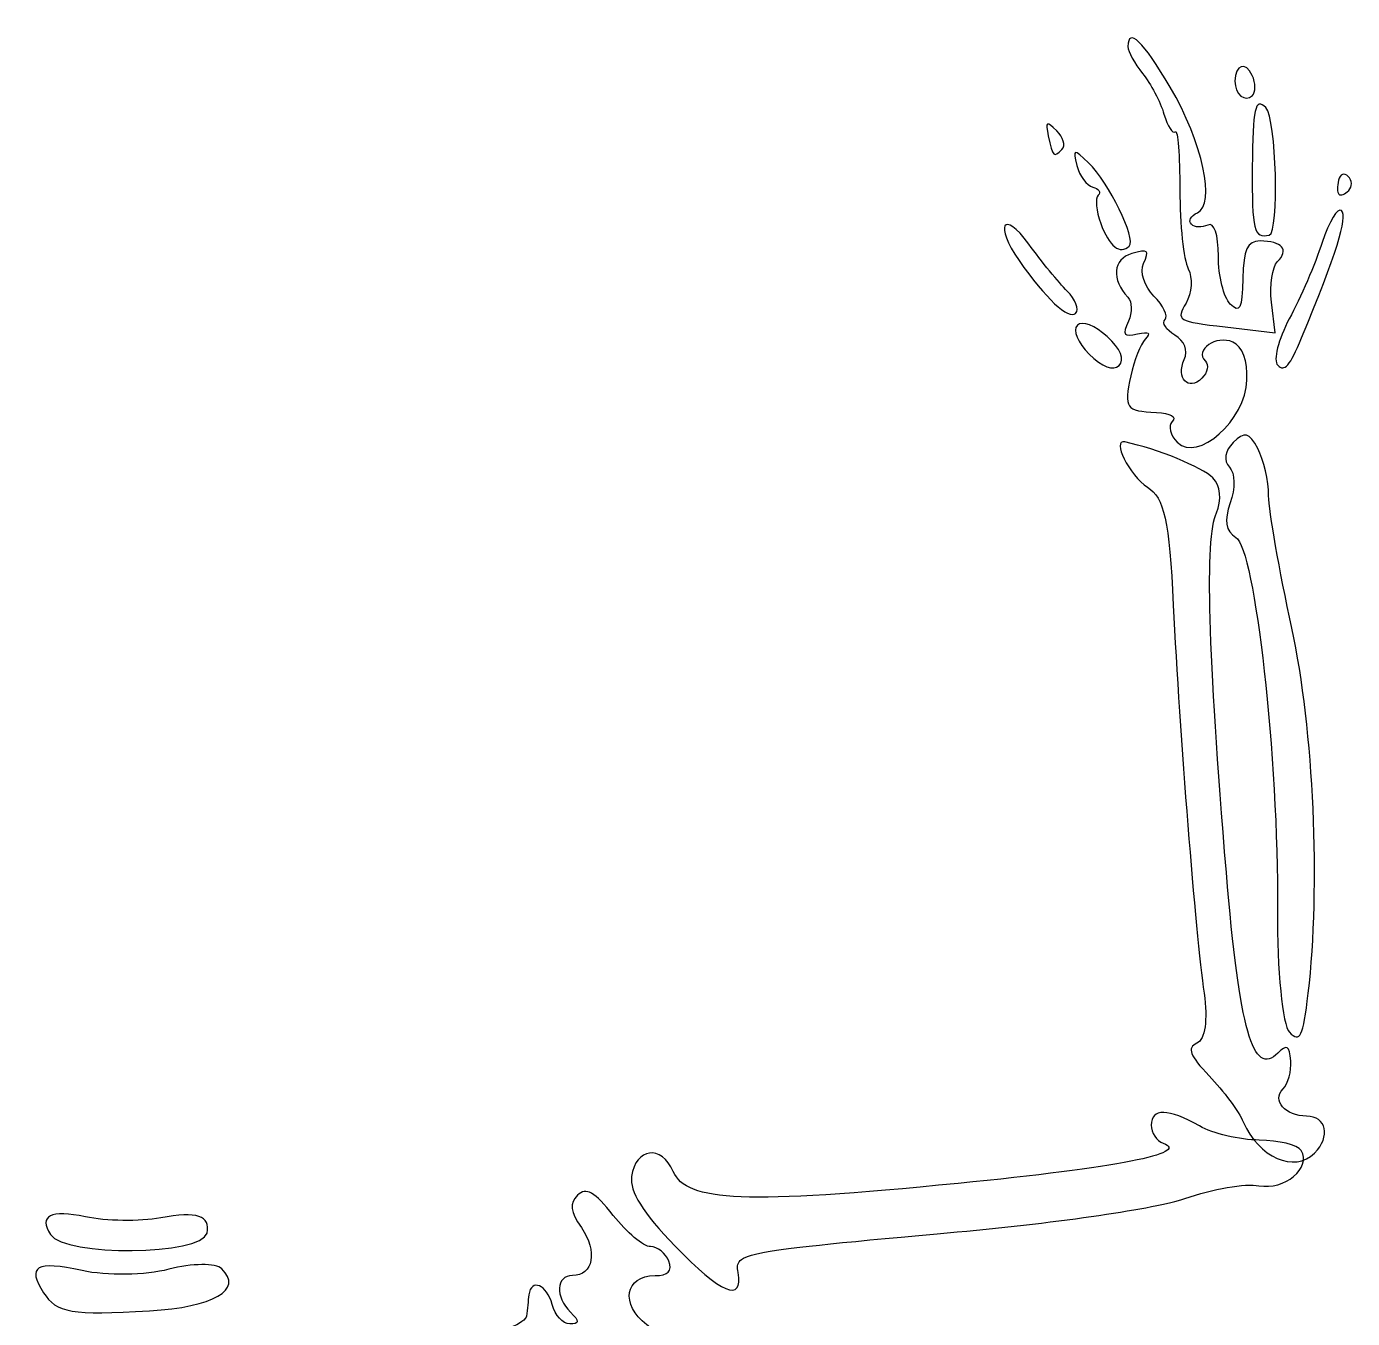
# Model space of a CAD drawing. Header units: centimetres. Extents: x -12 to 9.2, y -16.8 to 16.7.
# Drawn here: x 0.59 to 9.16, y 8.31 to 16.65 of the extents above; entities that cross this region are included whole.
import ezdxf

# ---------------------------------------------------------------- set-up
doc = ezdxf.new("R2010")
doc.units = ezdxf.units.CM
doc.header["$MEASUREMENT"] = 0
doc.layers.add('Layer 1', color=7, linetype='Continuous')

msp = doc.modelspace()

# ---------------------------------------------------------------- linework, layer by layer
at = {"layer": 'Layer 1'}
for points, knots in [([(8.08101, 14.86709), (8.11858, 14.93127), (8.12497, 15.03077), (8.09521, 15.08821), (8.09521, 15.08821), (8.06545, 15.14565), (8.0411, 15.37494), (8.04109, 15.59775), (8.04109, 15.59775), (8.04109, 15.82055), (8.02786, 15.98962), (8.01169, 15.97345), (8.01169, 15.97345), (7.99552, 15.95728), (7.96271, 16.00876), (7.93876, 16.08784), (7.93876, 16.08784), (7.91482, 16.16692), (7.85268, 16.28465), (7.80069, 16.34946), (7.80069, 16.34946), (7.74869, 16.41428), (7.70616, 16.49247), (7.70616, 16.5232), (7.70616, 16.5232), (7.70616, 16.65326), (7.80463, 16.55887), (7.97899, 16.26169), (7.97899, 16.26169), (8.18744, 15.9064), (8.27488, 15.50373), (8.15516, 15.45041), (8.15516, 15.45041), (8.11182, 15.4311), (8.09393, 15.39773), (8.11538, 15.37628), (8.11538, 15.37628), (8.13685, 15.35481), (8.18492, 15.3525), (8.22222, 15.37115), (8.22222, 15.37115), (8.26235, 15.39122), (8.29004, 15.30959), (8.29003, 15.17108), (8.29003, 15.17108), (8.29003, 15.04239), (8.3244, 14.90273), (8.36642, 14.86072), (8.36642, 14.86072), (8.42889, 14.79825), (8.44375, 14.82841), (8.44799, 15.02625), (8.44799, 15.02625), (8.45201, 15.21415), (8.47675, 15.26817), (8.55878, 15.26817), (8.55878, 15.26817), (8.70067, 15.26817), (8.74877, 15.21146), (8.672, 15.13469), (8.672, 15.13469), (8.63739, 15.10008), (8.61971, 14.98264), (8.63272, 14.87373), (8.63272, 14.87373), (8.63272, 14.87373), (8.65637, 14.67571), (8.65637, 14.67571), (8.65637, 14.67571), (8.65637, 14.67571), (8.33454, 14.71306), (8.33454, 14.71306), (8.33454, 14.71306), (8.02503, 14.74898), (8.01533, 14.75488), (8.08102, 14.8671), (8.08102, 14.8671), (8.08102, 14.8671), (8.08101, 14.86709), (8.08101, 14.86709)], [0, 0, 0, 0, 0.047619, 0.047619, 0.047619, 0.047619, 0.0952381, 0.0952381, 0.0952381, 0.0952381, 0.1428571, 0.1428571, 0.1428571, 0.1428571, 0.1904762, 0.1904762, 0.1904762, 0.1904762, 0.2380952, 0.2380952, 0.2380952, 0.2380952, 0.2857143, 0.2857143, 0.2857143, 0.2857143, 0.3333333, 0.3333333, 0.3333333, 0.3333333, 0.3809524, 0.3809524, 0.3809524, 0.3809524, 0.4285714, 0.4285714, 0.4285714, 0.4285714, 0.4761905, 0.4761905, 0.4761905, 0.4761905, 0.5238095, 0.5238095, 0.5238095, 0.5238095, 0.5714286, 0.5714286, 0.5714286, 0.5714286, 0.6190476, 0.6190476, 0.6190476, 0.6190476, 0.6666667, 0.6666667, 0.6666667, 0.6666667, 0.7142857, 0.7142857, 0.7142857, 0.7142857, 0.7619048, 0.7619048, 0.7619048, 0.7619048, 0.8095238, 0.8095238, 0.8095238, 0.8095238, 0.8571429, 0.8571429, 0.8571429, 0.8571429, 0.9047619, 0.9047619, 0.9047619, 0.9047619, 1, 1, 1, 1]), ([(8.3969, 16.29987), (8.3969, 16.40698), (8.46695, 16.43086), (8.50837, 16.33786), (8.50837, 16.33786), (8.53079, 16.28753), (8.53141, 16.22863), (8.50975, 16.20698), (8.50975, 16.20698), (8.46353, 16.16076), (8.39689, 16.2156), (8.39689, 16.29987), (8.39689, 16.29987), (8.39689, 16.29987), (8.3969, 16.29987), (8.3969, 16.29987)], [0, 0, 0, 0, 0.2, 0.2, 0.2, 0.2, 0.4, 0.4, 0.4, 0.4, 0.6, 0.6, 0.6, 0.6, 1, 1, 1, 1]), ([(8.50869, 15.74297), (8.51132, 16.12503), (8.52794, 16.19824), (8.59645, 16.12973), (8.59645, 16.12973), (8.66512, 16.06106), (8.6848, 15.32205), (8.61838, 15.30637), (8.61838, 15.30637), (8.519, 15.28291), (8.50589, 15.3351), (8.5087, 15.74298), (8.5087, 15.74298), (8.5087, 15.74298), (8.50869, 15.74297), (8.50869, 15.74297)], [0, 0, 0, 0, 0.2, 0.2, 0.2, 0.2, 0.4, 0.4, 0.4, 0.4, 0.6, 0.6, 0.6, 0.6, 1, 1, 1, 1]), ([(7.19179, 15.94716), (7.1718, 16.0402), (7.17971, 16.04492), (7.24622, 15.97955), (7.24622, 15.97955), (7.2891, 15.93755), (7.30422, 15.88323), (7.27997, 15.85898), (7.27997, 15.85898), (7.22619, 15.8052), (7.22122, 15.81018), (7.19179, 15.94716)], [0, 0, 0, 0, 0.25, 0.25, 0.25, 0.25, 0.5, 0.5, 0.5, 0.5, 1, 1, 1, 1]), ([(7.5302, 15.38173), (7.50107, 15.46172), (7.49354, 15.54347), (7.51347, 15.5634), (7.51347, 15.5634), (7.5334, 15.58333), (7.51786, 15.60715), (7.47893, 15.61634), (7.47893, 15.61634), (7.44001, 15.62553), (7.39359, 15.68824), (7.37579, 15.75569), (7.37579, 15.75569), (7.34729, 15.86368), (7.35638, 15.8657), (7.45185, 15.77258), (7.45185, 15.77258), (7.58222, 15.64547), (7.76038, 15.28123), (7.71461, 15.23546), (7.71461, 15.23546), (7.65588, 15.17673), (7.58414, 15.23363), (7.5302, 15.38173)], [0, 0, 0, 0, 0.1428571, 0.1428571, 0.1428571, 0.1428571, 0.2857143, 0.2857143, 0.2857143, 0.2857143, 0.4285714, 0.4285714, 0.4285714, 0.4285714, 0.5714286, 0.5714286, 0.5714286, 0.5714286, 0.7142857, 0.7142857, 0.7142857, 0.7142857, 1, 1, 1, 1]), ([(9.0656, 15.66057), (9.07486, 15.69981), (9.10345, 15.7109), (9.12913, 15.68522), (9.12913, 15.68522), (9.15481, 15.65954), (9.15598, 15.61869), (9.13173, 15.59444), (9.13173, 15.59444), (9.10748, 15.57019), (9.07889, 15.5591), (9.0682, 15.56979), (9.0682, 15.56979), (9.05751, 15.58048), (9.05634, 15.62134), (9.0656, 15.66057)], [0, 0, 0, 0, 0.2, 0.2, 0.2, 0.2, 0.4, 0.4, 0.4, 0.4, 0.6, 0.6, 0.6, 0.6, 1, 1, 1, 1]), ([(7.00312, 15.14123), (6.84171, 15.37321), (6.90061, 15.47357), (7.06575, 15.24794), (7.06575, 15.24794), (7.14773, 15.13593), (7.25923, 14.99942), (7.31353, 14.94459), (7.31353, 14.94459), (7.36765, 14.88959), (7.39241, 14.82506), (7.36816, 14.80081), (7.36816, 14.80081), (7.32396, 14.75661), (7.17238, 14.89797), (7.00313, 15.14122), (7.00313, 15.14122), (7.00313, 15.14122), (7.00312, 15.14123), (7.00312, 15.14123)], [0, 0, 0, 0, 0.1666667, 0.1666667, 0.1666667, 0.1666667, 0.3333333, 0.3333333, 0.3333333, 0.3333333, 0.5, 0.5, 0.5, 0.5, 0.6666667, 0.6666667, 0.6666667, 0.6666667, 1, 1, 1, 1]), ([(8.74802, 14.76569), (8.82029, 14.89954), (8.91595, 15.12133), (8.96059, 15.25855), (8.96059, 15.25855), (9.00524, 15.39577), (9.06151, 15.4883), (9.08565, 15.46417), (9.08565, 15.46417), (9.12694, 15.42288), (9.05202, 15.18454), (8.82732, 14.64231), (8.82732, 14.64231), (8.75168, 14.45978), (8.71796, 14.421), (8.67353, 14.46543), (8.67353, 14.46543), (8.64223, 14.49673), (8.67575, 14.63185), (8.74802, 14.7657), (8.74802, 14.7657), (8.74802, 14.7657), (8.74802, 14.76569), (8.74802, 14.76569)], [0, 0, 0, 0, 0.1428571, 0.1428571, 0.1428571, 0.1428571, 0.2857143, 0.2857143, 0.2857143, 0.2857143, 0.4285714, 0.4285714, 0.4285714, 0.4285714, 0.5714286, 0.5714286, 0.5714286, 0.5714286, 0.7142857, 0.7142857, 0.7142857, 0.7142857, 1, 1, 1, 1]), ([(7.72438, 14.39739), (7.74498, 14.49632), (7.78704, 14.60307), (7.81784, 14.63461), (7.81784, 14.63461), (7.85779, 14.67553), (7.84349, 14.68512), (7.76789, 14.66809), (7.76789, 14.66809), (7.67713, 14.64765), (7.66866, 14.65929), (7.70873, 14.74929), (7.70873, 14.74929), (7.73447, 14.80707), (7.73314, 14.87732), (7.7058, 14.90542), (7.7058, 14.90542), (7.59733, 15.0168), (7.6094, 15.15258), (7.73079, 15.18686), (7.73079, 15.18686), (7.83782, 15.21708), (7.8453, 15.21065), (7.80592, 15.12223), (7.80592, 15.12223), (7.78167, 15.06777), (7.81189, 14.97434), (7.8738, 14.91243), (7.8738, 14.91243), (7.93519, 14.85104), (7.96742, 14.78284), (7.94545, 14.76086), (7.94545, 14.76086), (7.92347, 14.73888), (7.95209, 14.69361), (8.00905, 14.66026), (8.00905, 14.66026), (8.07119, 14.62388), (8.09544, 14.56106), (8.06967, 14.5032), (8.06967, 14.5032), (8.01514, 14.38076), (8.09635, 14.2945), (8.18379, 14.38194), (8.18379, 14.38194), (8.22016, 14.41831), (8.23008, 14.46791), (8.20583, 14.49216), (8.20583, 14.49216), (8.13379, 14.5642), (8.2763, 14.66277), (8.38349, 14.61503), (8.38349, 14.61503), (8.44491, 14.58768), (8.4795, 14.49471), (8.47476, 14.36978), (8.47476, 14.36978), (8.46488, 14.11004), (8.15722, 13.83534), (8.02465, 13.96791), (8.02465, 13.96791), (7.97881, 14.01375), (7.96421, 14.07418), (7.99222, 14.10219), (7.99222, 14.10219), (8.02269, 14.13266), (7.98144, 14.15619), (7.88955, 14.16077), (7.88955, 14.16077), (7.68953, 14.17075), (7.68001, 14.18438), (7.72437, 14.39736), (7.72437, 14.39736), (7.72437, 14.39736), (7.72438, 14.39739), (7.72438, 14.39739)], [0, 0, 0, 0, 0.05, 0.05, 0.05, 0.05, 0.1, 0.1, 0.1, 0.1, 0.15, 0.15, 0.15, 0.15, 0.2, 0.2, 0.2, 0.2, 0.25, 0.25, 0.25, 0.25, 0.3, 0.3, 0.3, 0.3, 0.35, 0.35, 0.35, 0.35, 0.4, 0.4, 0.4, 0.4, 0.45, 0.45, 0.45, 0.45, 0.5, 0.5, 0.5, 0.5, 0.55, 0.55, 0.55, 0.55, 0.6, 0.6, 0.6, 0.6, 0.65, 0.65, 0.65, 0.65, 0.7, 0.7, 0.7, 0.7, 0.75, 0.75, 0.75, 0.75, 0.8, 0.8, 0.8, 0.8, 0.85, 0.85, 0.85, 0.85, 0.9, 0.9, 0.9, 0.9, 1, 1, 1, 1]), ([(7.37927, 14.72356), (7.41003, 14.75432), (7.49494, 14.72225), (7.57134, 14.65109), (7.57134, 14.65109), (7.65852, 14.56991), (7.68649, 14.5019), (7.6484, 14.46381), (7.6484, 14.46381), (7.61134, 14.42675), (7.53829, 14.45432), (7.45633, 14.53628), (7.45633, 14.53628), (7.37985, 14.61276), (7.34735, 14.69175), (7.37927, 14.72356)], [0, 0, 0, 0, 0.2, 0.2, 0.2, 0.2, 0.4, 0.4, 0.4, 0.4, 0.6, 0.6, 0.6, 0.6, 1, 1, 1, 1]), ([(8.45082, 9.57867), (8.4218, 9.64664), (8.32292, 9.78018), (8.2311, 9.87542), (8.2311, 9.87542), (8.10503, 10.00616), (8.08546, 10.05807), (8.15119, 10.08734), (8.15119, 10.08734), (8.20447, 10.11107), (8.22234, 10.23642), (8.19725, 10.41055), (8.19725, 10.41055), (8.14209, 10.79353), (8.03966, 12.08672), (7.99882, 12.91577), (7.99882, 12.91577), (7.97161, 13.46821), (7.94143, 13.60629), (7.83228, 13.67768), (7.83228, 13.67768), (7.71451, 13.75471), (7.59771, 13.9896), (7.68668, 13.97047), (7.68668, 13.97047), (7.89476, 13.92575), (8.18613, 13.80649), (8.25461, 13.73801), (8.25461, 13.73801), (8.30332, 13.6893), (8.31334, 13.59226), (8.27783, 13.51319), (8.27783, 13.51319), (8.20252, 13.34549), (8.22235, 12.62027), (8.34135, 11.18986), (8.34135, 11.18986), (8.4259, 10.17364), (8.51452, 9.86282), (8.67419, 10.02249), (8.67419, 10.02249), (8.73278, 10.08108), (8.74776, 10.07212), (8.75697, 9.973), (8.75697, 9.973), (8.76316, 9.90644), (8.74089, 9.82465), (8.70748, 9.79124), (8.70748, 9.79124), (8.63443, 9.71819), (8.72312, 9.61587), (8.85951, 9.61587), (8.85951, 9.61587), (8.98767, 9.61587), (9.01655, 9.48305), (8.91128, 9.37779), (8.91128, 9.37779), (8.78095, 9.24746), (8.54903, 9.34864), (8.45082, 9.57867)], [0, 0, 0, 0, 0.0625, 0.0625, 0.0625, 0.0625, 0.125, 0.125, 0.125, 0.125, 0.1875, 0.1875, 0.1875, 0.1875, 0.25, 0.25, 0.25, 0.25, 0.3125, 0.3125, 0.3125, 0.3125, 0.375, 0.375, 0.375, 0.375, 0.4375, 0.4375, 0.4375, 0.4375, 0.5, 0.5, 0.5, 0.5, 0.5625, 0.5625, 0.5625, 0.5625, 0.625, 0.625, 0.625, 0.625, 0.6875, 0.6875, 0.6875, 0.6875, 0.75, 0.75, 0.75, 0.75, 0.8125, 0.8125, 0.8125, 0.8125, 0.875, 0.875, 0.875, 0.875, 1, 1, 1, 1]), ([(8.67163, 10.94788), (8.67839, 11.92299), (8.52657, 13.28159), (8.40276, 13.35408), (8.40276, 13.35408), (8.33737, 13.39235), (8.32539, 13.46589), (8.36658, 13.57605), (8.36658, 13.57605), (8.40046, 13.66665), (8.398, 13.77097), (8.36111, 13.80786), (8.36111, 13.80786), (8.32269, 13.84628), (8.33298, 13.91389), (8.38518, 13.96608), (8.38518, 13.96608), (8.45951, 14.04041), (8.48892, 14.0332), (8.54451, 13.92701), (8.54451, 13.92701), (8.58201, 13.85539), (8.6136, 13.71834), (8.61472, 13.62246), (8.61472, 13.62246), (8.61583, 13.52657), (8.68301, 13.14214), (8.76402, 12.76815), (8.76402, 12.76815), (8.9064, 12.11078), (8.95194, 11.09844), (8.87013, 10.40941), (8.87013, 10.40941), (8.83649, 10.12611), (8.81818, 10.08816), (8.74863, 10.15771), (8.74863, 10.15771), (8.70358, 10.20276), (8.66894, 10.55833), (8.67164, 10.94789), (8.67164, 10.94789), (8.67164, 10.94789), (8.67163, 10.94788), (8.67163, 10.94788)], [0, 0, 0, 0, 0.0833333, 0.0833333, 0.0833333, 0.0833333, 0.1666667, 0.1666667, 0.1666667, 0.1666667, 0.25, 0.25, 0.25, 0.25, 0.3333333, 0.3333333, 0.3333333, 0.3333333, 0.4166667, 0.4166667, 0.4166667, 0.4166667, 0.5, 0.5, 0.5, 0.5, 0.5833333, 0.5833333, 0.5833333, 0.5833333, 0.6666667, 0.6666667, 0.6666667, 0.6666667, 0.75, 0.75, 0.75, 0.75, 0.8333333, 0.8333333, 0.8333333, 0.8333333, 1, 1, 1, 1]), ([(4.78122, 8.7766), (4.57224, 8.99327), (4.48691, 9.12996), (4.50063, 9.22604), (4.50063, 9.22604), (4.52735, 9.41313), (4.69317, 9.43274), (4.76987, 9.25787), (4.76987, 9.25787), (4.85595, 9.06162), (5.23923, 9.04569), (6.60914, 9.18141), (6.60914, 9.18141), (7.64246, 9.28379), (8.10983, 9.37513), (7.93413, 9.44038), (7.93413, 9.44038), (7.89126, 9.4563), (7.85619, 9.50907), (7.85619, 9.55765), (7.85619, 9.55765), (7.85619, 9.66891), (7.96748, 9.66705), (8.16795, 9.55247), (8.16795, 9.55247), (8.25368, 9.50346), (8.42739, 9.46236), (8.55397, 9.46115), (8.55397, 9.46115), (8.68055, 9.4599), (8.80221, 9.42966), (8.82434, 9.39386), (8.82434, 9.39386), (8.89353, 9.28189), (8.71715, 9.13493), (8.55157, 9.16659), (8.55157, 9.16659), (8.46688, 9.18278), (8.25167, 9.14581), (8.0733, 9.08445), (8.0733, 9.08445), (7.88296, 9.01897), (7.27534, 8.9296), (6.60232, 8.86812), (6.60232, 8.86812), (5.19736, 8.73977), (5.16565, 8.73389), (5.18831, 8.6063), (5.18831, 8.6063), (5.22341, 8.40861), (5.07712, 8.46982), (4.78122, 8.77663), (4.78122, 8.77663), (4.78122, 8.77663), (4.78122, 8.7766), (4.78122, 8.7766)], [0, 0, 0, 0, 0.0666667, 0.0666667, 0.0666667, 0.0666667, 0.1333333, 0.1333333, 0.1333333, 0.1333333, 0.2, 0.2, 0.2, 0.2, 0.2666667, 0.2666667, 0.2666667, 0.2666667, 0.3333333, 0.3333333, 0.3333333, 0.3333333, 0.4, 0.4, 0.4, 0.4, 0.4666667, 0.4666667, 0.4666667, 0.4666667, 0.5333333, 0.5333333, 0.5333333, 0.5333333, 0.6, 0.6, 0.6, 0.6, 0.6666667, 0.6666667, 0.6666667, 0.6666667, 0.7333333, 0.7333333, 0.7333333, 0.7333333, 0.8, 0.8, 0.8, 0.8, 0.8666667, 0.8666667, 0.8666667, 0.8666667, 1, 1, 1, 1]), ([(1.8222, 7.58273), (1.75028, 7.6991), (1.85578, 7.81935), (2.0048, 7.79086), (2.0048, 7.79086), (2.08656, 7.77523), (2.37275, 7.83433), (2.64079, 7.92219), (2.64079, 7.92219), (2.90882, 8.01005), (3.28244, 8.11994), (3.47105, 8.16639), (3.47105, 8.16639), (3.65967, 8.21284), (3.81749, 8.28415), (3.82178, 8.32488), (3.82178, 8.32488), (3.82608, 8.3656), (3.83308, 8.42698), (3.83737, 8.46128), (3.83737, 8.46128), (3.85106, 8.57081), (3.95415, 8.52812), (3.98793, 8.39893), (3.98793, 8.39893), (4.00587, 8.33034), (4.05684, 8.27423), (4.10121, 8.27423), (4.10121, 8.27423), (4.16394, 8.27423), (4.16524, 8.29086), (4.10707, 8.34905), (4.10707, 8.34905), (4.00562, 8.4505), (4.01251, 8.58599), (4.1191, 8.58599), (4.1191, 8.58599), (4.25343, 8.58599), (4.28256, 8.74401), (4.1762, 8.89585), (4.1762, 8.89585), (4.10363, 8.99945), (4.09774, 9.05055), (4.15211, 9.10492), (4.15211, 9.10492), (4.20648, 9.15928), (4.26269, 9.12752), (4.38208, 8.97496), (4.38208, 8.97496), (4.46899, 8.86391), (4.57715, 8.77306), (4.62244, 8.77306), (4.62244, 8.77306), (4.66773, 8.77306), (4.72093, 8.73097), (4.74067, 8.67953), (4.74067, 8.67953), (4.7652, 8.61561), (4.73712, 8.586), (4.65186, 8.586), (4.65186, 8.586), (4.45682, 8.586), (4.42621, 8.4007), (4.59928, 8.26764), (4.59928, 8.26764), (4.7589, 8.14492), (4.72367, 8.12542), (4.38374, 8.14836), (4.38374, 8.14836), (4.26881, 8.15612), (4.22015, 8.13626), (4.24713, 8.09262), (4.24713, 8.09262), (4.27018, 8.05533), (4.35284, 8.02483), (4.43083, 8.02483), (4.43083, 8.02483), (4.69154, 8.02483), (4.65825, 7.94347), (4.32826, 7.77415), (4.32826, 7.77415), (4.03715, 7.62478), (3.99249, 7.61691), (3.92314, 7.70276), (3.92314, 7.70276), (3.88027, 7.75583), (3.8452, 7.86457), (3.8452, 7.9444), (3.8452, 7.9444), (3.8452, 8.10453), (3.88137, 8.10574), (3.13375, 7.92049), (3.13375, 7.92049), (2.93107, 7.87027), (2.58401, 7.76096), (2.36251, 7.67759), (2.36251, 7.67759), (1.91412, 7.50881), (1.87243, 7.50149), (1.82223, 7.58273), (1.82223, 7.58273), (1.82223, 7.58273), (1.8222, 7.58273), (1.8222, 7.58273)], [0, 0, 0, 0, 0.037037, 0.037037, 0.037037, 0.037037, 0.0740741, 0.0740741, 0.0740741, 0.0740741, 0.1111111, 0.1111111, 0.1111111, 0.1111111, 0.1481481, 0.1481481, 0.1481481, 0.1481481, 0.1851852, 0.1851852, 0.1851852, 0.1851852, 0.2222222, 0.2222222, 0.2222222, 0.2222222, 0.2592593, 0.2592593, 0.2592593, 0.2592593, 0.2962963, 0.2962963, 0.2962963, 0.2962963, 0.3333333, 0.3333333, 0.3333333, 0.3333333, 0.3703704, 0.3703704, 0.3703704, 0.3703704, 0.4074074, 0.4074074, 0.4074074, 0.4074074, 0.4444444, 0.4444444, 0.4444444, 0.4444444, 0.4814815, 0.4814815, 0.4814815, 0.4814815, 0.5185185, 0.5185185, 0.5185185, 0.5185185, 0.5555556, 0.5555556, 0.5555556, 0.5555556, 0.5925926, 0.5925926, 0.5925926, 0.5925926, 0.6296296, 0.6296296, 0.6296296, 0.6296296, 0.6666667, 0.6666667, 0.6666667, 0.6666667, 0.7037037, 0.7037037, 0.7037037, 0.7037037, 0.7407407, 0.7407407, 0.7407407, 0.7407407, 0.7777778, 0.7777778, 0.7777778, 0.7777778, 0.8148148, 0.8148148, 0.8148148, 0.8148148, 0.8518519, 0.8518519, 0.8518519, 0.8518519, 0.8888889, 0.8888889, 0.8888889, 0.8888889, 0.9259259, 0.9259259, 0.9259259, 0.9259259, 1, 1, 1, 1]), ([(0.74753, 8.85055), (0.66876, 8.97318), (0.74995, 9.01432), (0.9743, 8.96545), (0.9743, 8.96545), (1.10489, 8.937), (1.32349, 8.93422), (1.46007, 8.95926), (1.46007, 8.95926), (1.69413, 9.00218), (1.78334, 8.97281), (1.75895, 8.86087), (1.75895, 8.86087), (1.72758, 8.71684), (0.83923, 8.70778), (0.74752, 8.85055), (0.74752, 8.85055), (0.74752, 8.85055), (0.74753, 8.85055), (0.74753, 8.85055)], [0, 0, 0, 0, 0.1666667, 0.1666667, 0.1666667, 0.1666667, 0.3333333, 0.3333333, 0.3333333, 0.3333333, 0.5, 0.5, 0.5, 0.5, 0.6666667, 0.6666667, 0.6666667, 0.6666667, 1, 1, 1, 1]), ([(0.70335, 8.47528), (0.59318, 8.64681), (0.65573, 8.68279), (0.95196, 8.61828), (0.95196, 8.61828), (1.11051, 8.58375), (1.36249, 8.58762), (1.51191, 8.6269), (1.51191, 8.6269), (1.66133, 8.66617), (1.8155, 8.66748), (1.85453, 8.62979), (1.85453, 8.62979), (1.99423, 8.49486), (1.80163, 8.38303), (1.38737, 8.35851), (1.38737, 8.35851), (0.8853, 8.3288), (0.78662, 8.34564), (0.70336, 8.47528), (0.70336, 8.47528), (0.70336, 8.47528), (0.70335, 8.47528), (0.70335, 8.47528)], [0, 0, 0, 0, 0.1428571, 0.1428571, 0.1428571, 0.1428571, 0.2857143, 0.2857143, 0.2857143, 0.2857143, 0.4285714, 0.4285714, 0.4285714, 0.4285714, 0.5714286, 0.5714286, 0.5714286, 0.5714286, 0.7142857, 0.7142857, 0.7142857, 0.7142857, 1, 1, 1, 1])]:
    msp.add_open_spline(points, degree=3, knots=knots, dxfattribs=at)

doc.saveas('drawing.dxf')
